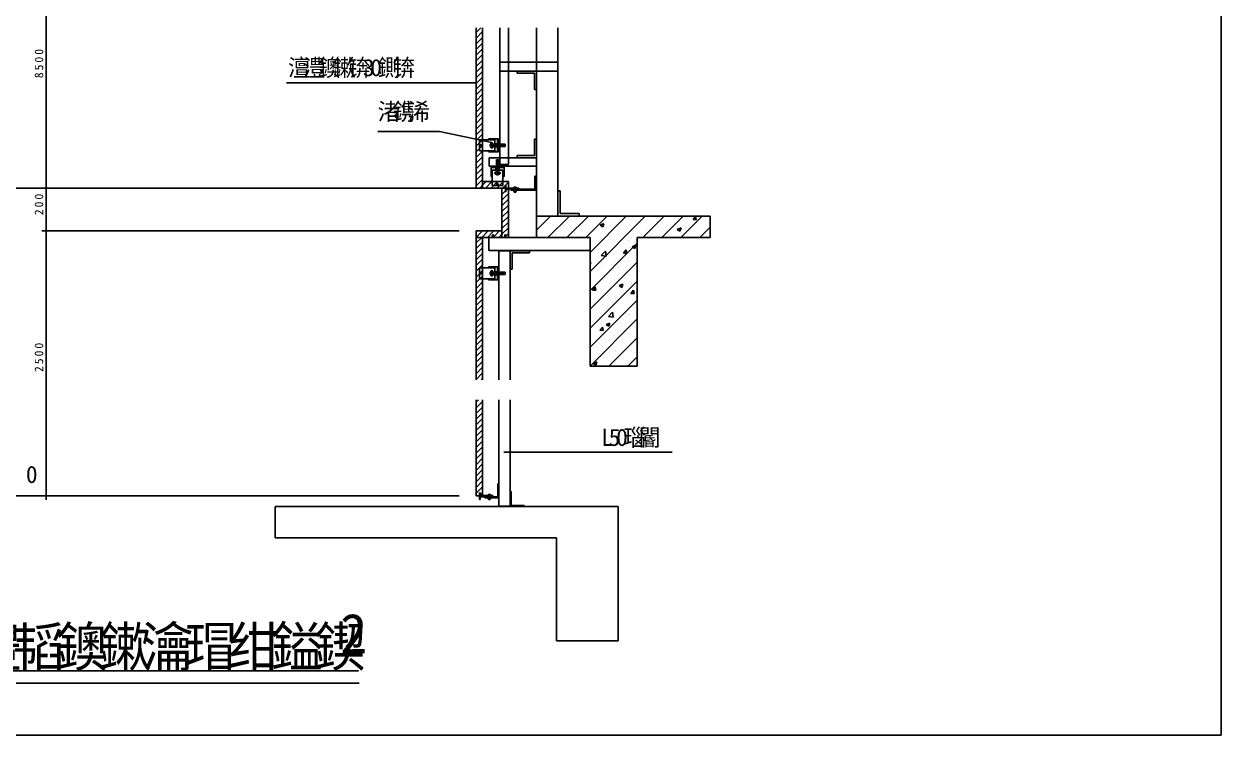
# Model space of a CAD drawing. Header units: metres. Extents: x 0 to 420, y 0 to 297.
# Drawn here: x 141.2 to 420, y 0 to 165.8 of the extents above; entities that cross this region are included whole.
import ezdxf

# ---------------------------------------------------------------- set-up
doc = ezdxf.new("R2010")
doc.units = ezdxf.units.M

msp = doc.modelspace()

# ---------------------------------------------------------------- linework, layer by layer
for p, q in [((420, 0), (420, 297)), ((146.37, 183.72), (146.37, 126.51)), ((246.54, 164.84), (246.54, 127.51)), ((246.54, 163.79), (247.59, 164.84)), ((248.04, 164.84), (248.04, 127.51)), ((252.02, 133.02), (252.02, 164.84)), ((254.05, 164.84), (254.05, 133.02)), ((260.54, 164.84), (260.54, 120.96)), ((265.54, 120.96), (265.54, 164.84)), ((246.54, 162.47), (248.04, 163.97)), ((246.54, 161.14), (248.04, 162.64)), ((246.54, 159.82), (248.04, 161.32)), ((246.54, 158.49), (248.04, 159.99)), ((246.54, 157.16), (248.04, 158.66)), ((246.54, 155.84), (248.04, 157.34)), ((252.02, 156.89), (265.53, 156.89)), ((252.02, 154.8), (252.02, 156.89)), ((265.53, 156.89), (265.53, 154.8)), ((246.54, 154.51), (248.04, 156.01)), ((246.54, 153.19), (248.04, 154.69)), ((246.54, 151.86), (248.04, 153.36)), ((265.53, 154.8), (252.02, 154.8)), ((256.07, 154.8), (256.07, 154.29)), ((260.54, 154.8), (256.07, 154.8)), ((256.07, 154.29), (260.11, 154.29)), ((260.11, 154.29), (260.11, 150.47)), ((260.54, 150.47), (260.54, 154.8)), ((202.37, 152.03), (246.54, 152.03)), ((246.54, 150.54), (248.04, 152.04)), ((246.54, 149.21), (248.04, 150.71)), ((246.54, 147.88), (248.04, 149.38)), ((246.54, 146.56), (248.04, 148.06)), ((260.11, 150.47), (260.54, 150.47)), ((246.54, 145.23), (248.04, 146.73)), ((246.54, 143.91), (248.04, 145.41)), ((246.54, 142.58), (248.04, 144.08)), ((246.54, 141.25), (248.04, 142.75)), ((223.64, 140.67), (238.01, 140.67)), ((238.01, 140.67), (250.19, 138.1)), ((246.54, 139.93), (248.04, 141.43)), ((246.54, 138.6), (248.04, 140.1)), ((246.54, 137.28), (248.04, 138.78)), ((246.54, 135.95), (248.04, 137.45)), ((250.9, 138.72), (247.3, 138.72)), ((247.3, 136.22), (247.3, 138.72)), ((251.73, 138.97), (249.39, 138.97)), ((249.39, 138.72), (249.39, 138.97)), ((250.01, 137.78), (249.84, 137.47)), ((249.84, 137.47), (250.01, 137.17)), ((249.96, 137.82), (249.96, 137.87)), ((249.96, 137.07), (249.96, 137.13)), ((249.99, 137.47), (250.39, 137.47)), ((250.36, 137.78), (250.01, 137.78)), ((250.01, 137.17), (250.36, 137.17)), ((250.19, 138.1), (250.19, 138.1)), ((250.19, 137.47), (250.19, 137.67)), ((250.19, 137.27), (250.19, 137.47)), ((250.19, 136.85), (250.19, 136.85)), ((250.54, 137.47), (250.36, 137.78)), ((250.36, 137.17), (250.54, 137.47)), ((250.41, 137.82), (250.41, 137.87)), ((250.41, 137.07), (250.41, 137.13)), ((250.8, 137.67), (251.03, 137.67)), ((250.8, 137.27), (250.8, 137.67)), ((250.85, 137.27), (250.8, 137.57)), ((250.8, 137.47), (251.03, 137.47)), ((250.83, 137.27), (250.8, 137.41)), ((250.8, 137.27), (251.03, 137.27)), ((250.88, 137.27), (250.81, 137.67)), ((250.9, 137.27), (250.84, 137.67)), ((250.93, 137.27), (250.86, 137.67)), ((250.95, 137.27), (250.89, 137.67)), ((250.9, 136.22), (250.9, 138.72)), ((250.98, 137.27), (250.91, 137.67)), ((251, 137.27), (250.94, 137.67)), ((251.03, 137.27), (250.96, 137.67)), ((251.03, 137.43), (250.99, 137.67)), ((251.03, 137.58), (251.01, 137.67)), ((251.03, 137.85), (251.43, 137.85)), ((251.03, 137.1), (251.03, 137.85)), ((251.03, 137.72), (251.43, 137.72)), ((251.03, 137.22), (251.43, 137.22)), ((251.03, 137.1), (251.43, 137.1)), ((251.48, 137.9), (251.43, 137.9)), ((251.43, 137.05), (251.43, 137.9)), ((251.48, 137.05), (251.43, 137.05)), ((251.48, 135.97), (251.48, 138.97)), ((251.73, 135.97), (251.73, 138.97)), ((251.73, 137.72), (252.65, 137.72)), ((251.73, 137.67), (252.98, 137.67)), ((251.79, 137.27), (251.73, 137.64)), ((251.73, 137.27), (252.98, 137.27)), ((251.73, 137.22), (252.65, 137.22)), ((251.81, 137.27), (251.75, 137.67)), ((251.84, 137.27), (251.77, 137.67)), ((251.87, 137.27), (251.8, 137.67)), ((251.89, 137.27), (251.83, 137.67)), ((251.92, 137.27), (251.85, 137.67)), ((251.94, 137.27), (251.88, 137.67)), ((251.97, 137.27), (251.9, 137.67)), ((251.97, 137.43), (251.93, 137.67)), ((251.99, 137.27), (251.93, 137.67)), ((253.17, 137.75), (252.65, 137.72)), ((253.18, 137.7), (252.65, 137.67)), ((253.18, 137.24), (252.65, 137.27)), ((253.17, 137.19), (252.65, 137.22)), ((253.28, 137.72), (252.97, 137.67)), ((253.28, 137.22), (252.98, 137.27)), ((253.17, 137.75), (253.17, 137.7)), ((253.17, 137.24), (253.17, 137.19)), ((253.28, 137.22), (253.28, 137.72)), ((260.11, 138.91), (260.54, 138.91)), ((260.11, 135.09), (260.11, 138.91)), ((260.54, 138.91), (260.54, 134.58)), ((246.54, 134.63), (248.04, 136.13)), ((246.54, 133.3), (248.04, 134.8)), ((250.9, 136.22), (247.3, 136.22)), ((249.39, 135.97), (249.39, 136.22)), ((251.73, 135.97), (249.39, 135.97)), ((249.54, 134.58), (260.54, 134.58)), ((249.54, 132.6), (249.54, 134.58)), ((251.23, 133.99), (251.28, 133.99)), ((251.23, 133.99), (251.26, 133.47)), ((251.76, 134.1), (251.26, 134.1)), ((251.26, 134.1), (251.31, 133.79)), ((251.28, 134), (251.31, 133.47)), ((251.76, 134.1), (251.71, 133.8)), ((251.74, 134), (251.71, 133.47)), ((251.74, 133.99), (251.79, 133.99)), ((251.79, 133.99), (251.76, 133.47)), ((256.08, 134.58), (256.08, 135.09)), ((256.08, 135.09), (260.11, 135.09)), ((260.54, 134.58), (256.08, 134.58)), ((260.54, 134.58), (260.54, 132.6)), ((246.54, 131.97), (248.04, 133.47)), ((246.54, 130.65), (248.04, 132.15)), ((260.54, 132.6), (249.54, 132.6)), ((250.01, 132.55), (250.01, 130.2)), ((253.01, 132.55), (250.01, 132.55)), ((253.01, 132.3), (250.01, 132.3)), ((250.26, 131.72), (250.26, 128.12)), ((252.76, 131.72), (250.26, 131.72)), ((251.08, 132.3), (251.08, 132.25)), ((251.93, 132.25), (251.08, 132.25)), ((251.16, 131.23), (251.11, 131.23)), ((251.13, 131.85), (251.13, 132.25)), ((251.88, 131.85), (251.13, 131.85)), ((251.51, 131.36), (251.21, 131.18)), ((251.21, 131.18), (251.21, 130.83)), ((251.26, 132.55), (251.26, 133.47)), ((251.26, 131.85), (251.26, 132.25)), ((251.31, 132.55), (251.31, 133.8)), ((251.71, 132.81), (251.31, 132.75)), ((251.71, 132.79), (251.31, 132.72)), ((251.55, 132.79), (251.31, 132.75)), ((251.71, 132.76), (251.31, 132.7)), ((251.71, 132.74), (251.31, 132.67)), ((251.71, 132.71), (251.31, 132.64)), ((251.71, 132.69), (251.31, 132.62)), ((251.71, 132.66), (251.31, 132.59)), ((251.71, 132.63), (251.31, 132.57)), ((251.31, 131.62), (251.31, 131.85)), ((251.55, 131.85), (251.31, 131.81)), ((251.71, 131.85), (251.31, 131.78)), ((251.4, 131.85), (251.31, 131.83)), ((251.71, 131.82), (251.31, 131.76)), ((251.71, 131.8), (251.31, 131.73)), ((251.71, 131.77), (251.31, 131.71)), ((251.71, 131.75), (251.31, 131.68)), ((251.71, 131.72), (251.31, 131.66)), ((251.71, 131.7), (251.31, 131.63)), ((251.71, 131.62), (251.31, 131.62)), ((251.71, 132.61), (251.34, 132.55)), ((251.71, 131.67), (251.41, 131.62)), ((251.51, 131.62), (251.51, 131.85)), ((251.81, 131.18), (251.51, 131.36)), ((251.51, 130.81), (251.51, 131.21)), ((251.71, 131.65), (251.57, 131.62)), ((251.71, 132.55), (251.71, 133.8)), ((251.71, 131.62), (251.71, 131.85)), ((251.76, 132.55), (251.76, 133.47)), ((251.76, 131.85), (251.76, 132.25)), ((251.81, 130.83), (251.81, 131.18)), ((251.91, 131.23), (251.85, 131.23)), ((251.88, 131.85), (251.88, 132.25)), ((251.93, 132.3), (251.93, 132.25)), ((254.05, 133.02), (252.02, 133.02)), ((252.76, 131.72), (252.76, 128.12)), ((253.01, 132.55), (253.01, 130.2)), ((146.37, 128.51), (146.37, 116.51)), ((246.54, 129.32), (248.04, 130.82)), ((246.54, 128), (248.04, 129.5)), ((248.04, 129.01), (254.04, 129.01)), ((248.04, 128.17), (248.88, 129.01)), ((248.7, 127.51), (250.2, 129.01)), ((250.26, 130.2), (250.01, 130.2)), ((250.03, 127.51), (251.53, 129.01)), ((250.88, 131.01), (250.88, 131.01)), ((251.16, 130.78), (251.11, 130.78)), ((251.21, 130.83), (251.51, 130.66)), ((251.51, 131.01), (251.31, 131.01)), ((251.36, 127.51), (252.86, 129.01)), ((251.71, 131.01), (251.51, 131.01)), ((251.51, 130.66), (251.81, 130.83)), ((251.91, 130.78), (251.85, 130.78)), ((252.13, 131.01), (252.13, 131.01)), ((252.68, 127.51), (254.04, 128.87)), ((253.01, 130.2), (252.76, 130.2)), ((254.04, 129.01), (254.04, 116.01)), ((260.47, 130.25), (260.22, 130.25)), ((260.22, 130.25), (260.22, 127.4)), ((260.47, 130.25), (260.47, 127.3)), ((246.54, 127.51), (116.47, 127.51)), ((236.54, 127.51), (145.37, 127.51)), ((246.54, 127.51), (254.04, 127.51)), ((247.38, 127.51), (248.04, 128.17)), ((252.76, 128.12), (250.26, 128.12)), ((252.54, 127.51), (252.54, 116.01)), ((252.54, 127.37), (252.68, 127.51)), ((252.54, 126.04), (254.01, 127.51)), ((252.54, 124.72), (254.04, 126.22)), ((253.35, 128.12), (253.35, 126.62)), ((253.45, 128.12), (253.35, 128.12)), ((253.45, 126.62), (253.35, 126.62)), ((253.45, 128.12), (253.45, 126.62)), ((256.44, 127.5), (253.45, 127.5)), ((260.07, 127.25), (253.45, 127.25)), ((254.01, 127.51), (254.04, 127.54)), ((254.59, 127.25), (254.59, 127)), ((260.17, 127), (254.59, 127)), ((255.31, 127.75), (255.31, 127.5)), ((255.86, 127.75), (255.31, 127.75)), ((255.31, 127), (255.31, 126.75)), ((255.86, 126.75), (255.31, 126.75)), ((255.49, 126.75), (255.39, 126.73)), ((255.65, 126.75), (255.39, 126.71)), ((255.39, 126.75), (255.39, 126.58)), ((255.79, 126.74), (255.39, 126.68)), ((255.79, 126.72), (255.39, 126.66)), ((255.79, 126.69), (255.39, 126.63)), ((255.79, 126.67), (255.39, 126.61)), ((255.79, 126.64), (255.39, 126.58)), ((255.79, 126.58), (255.39, 126.58)), ((255.41, 127.75), (255.41, 127.5)), ((255.41, 127), (255.41, 126.75)), ((255.79, 126.62), (255.56, 126.58)), ((255.76, 127.75), (255.76, 127.5)), ((255.76, 127), (255.76, 126.75)), ((255.79, 126.75), (255.79, 126.58)), ((255.82, 126.75), (255.82, 126.75)), ((255.86, 127.75), (255.86, 127.5)), ((255.86, 127), (255.86, 126.75)), ((256.44, 127.5), (256.44, 127.25)), ((265.54, 126.9), (265.54, 120.96)), ((266.09, 126.9), (265.54, 126.9)), ((266.09, 121.57), (266.09, 126.9)), ((252.54, 123.39), (254.04, 124.89)), ((252.54, 122.06), (254.04, 123.56)), ((252.54, 120.74), (254.04, 122.24)), ((252.54, 119.41), (254.04, 120.91)), ((260.54, 120.96), (301.04, 120.96)), ((260.54, 120.96), (265.54, 120.96)), ((260.54, 117.69), (263.81, 120.96)), ((260.54, 120.96), (260.54, 115.96)), ((263.23, 115.96), (268.23, 120.96)), ((263.25, 120.53), (263.25, 120.53)), ((265.54, 120.96), (270.51, 120.96)), ((270.51, 121.57), (266.09, 121.57)), ((267.16, 120.82), (267.16, 120.82)), ((267.65, 115.96), (272.65, 120.96)), ((270.51, 120.96), (270.51, 121.57)), ((272.07, 115.96), (277.07, 120.96)), ((273.04, 112.51), (281.49, 120.96)), ((273.04, 108.09), (285.91, 120.96)), ((273.83, 120.54), (273.83, 120.54)), ((275.45, 119.94), (275.45, 119.94)), ((280.5, 120.26), (280.5, 120.26)), ((282.82, 120.64), (282.82, 120.64)), ((285.33, 115.96), (290.33, 120.96)), ((287.18, 119.98), (287.18, 119.98)), ((288.36, 120.96), (288.82, 120.92)), ((288.82, 120.92), (288.81, 120.96)), ((289.75, 115.96), (294.75, 120.96)), ((294.17, 115.96), (299.17, 120.96)), ((295.13, 120.73), (295.13, 120.73)), ((297.04, 120.2), (297.64, 120.92)), ((297.04, 120.2), (297.78, 120.14)), ((297.78, 120.14), (297.64, 120.92)), ((301.04, 120.96), (301.04, 115.96)), ((242.54, 117.51), (145.37, 117.51)), ((146.37, 118.51), (146.37, 54.8)), ((246.54, 117.51), (246.54, 82.8)), ((246.54, 117.51), (252.54, 117.51)), ((246.54, 117.39), (246.66, 117.51)), ((246.54, 116.06), (247.99, 117.51)), ((247.81, 116.01), (249.31, 117.51)), ((249.14, 116.01), (250.64, 117.51)), ((250.46, 116.01), (251.96, 117.51)), ((252.54, 118.09), (254.04, 119.59)), ((252.54, 116.76), (254.04, 118.26)), ((260.87, 117.43), (260.87, 117.43)), ((267.06, 118.57), (267.06, 118.57)), ((268.16, 118.69), (268.16, 118.69)), ((269.41, 117.17), (269.41, 117.17)), ((270.19, 118.98), (270.19, 118.98)), ((274.92, 119.6), (274.92, 119.6)), ((275.41, 118.88), (276.28, 119.22)), ((275.41, 118.88), (276.03, 118.46)), ((275.91, 118.11), (275.91, 118.11)), ((276.03, 118.46), (276.28, 119.21)), ((282.32, 118.99), (282.32, 118.99)), ((288.64, 119.79), (288.64, 119.79)), ((293.37, 117.88), (294.25, 118.21)), ((293.37, 117.88), (293.99, 117.46)), ((293.85, 119.69), (293.85, 119.69)), ((293.99, 117.46), (294.25, 118.21)), ((295.29, 117.79), (295.29, 117.79)), ((298.42, 118.2), (298.42, 118.2)), ((298.59, 115.96), (301.04, 118.41)), ((300.52, 119.41), (300.52, 119.41)), ((246.54, 116.01), (254.04, 116.01)), ((246.54, 114.74), (247.81, 116.01)), ((246.54, 113.41), (248.04, 114.91)), ((248.04, 116.01), (248.04, 82.8)), ((249.47, 112.94), (249.47, 115.99)), ((249.47, 115.99), (273.11, 115.99)), ((250.32, 116.63), (250.53, 116.63)), ((250.32, 115.99), (250.32, 116.63)), ((250.53, 115.99), (250.32, 115.99)), ((250.53, 116.63), (250.53, 115.99)), ((251.79, 116.01), (252.54, 116.76)), ((253.11, 116.01), (254.04, 116.93)), ((253.23, 116.63), (253.45, 116.63)), ((253.23, 115.99), (253.23, 116.63)), ((253.45, 115.99), (253.23, 115.99)), ((253.45, 116.63), (253.45, 115.99)), ((260.54, 115.96), (273.04, 115.96)), ((262.03, 116.15), (262.03, 116.15)), ((263.1, 116.37), (263.1, 116.37)), ((273.04, 115.96), (273.04, 85.96)), ((273.04, 103.67), (284.04, 114.67)), ((273.11, 115.99), (273.11, 112.94)), ((275.38, 115.58), (275.38, 115.58)), ((279.53, 115.71), (279.53, 115.71)), ((282.05, 115.3), (282.05, 115.3)), ((282.17, 114.83), (282.17, 114.83)), ((282.66, 116.12), (282.66, 116.12)), ((284.04, 115.96), (284.04, 85.96)), ((284.04, 115.96), (301.04, 115.96)), ((287.39, 116.75), (287.39, 116.75)), ((294.98, 116.56), (294.98, 116.56)), ((296.8, 116.23), (296.8, 116.23)), ((246.54, 112.09), (248.04, 113.59)), ((246.54, 110.76), (248.04, 112.26)), ((273.11, 112.94), (249.47, 112.94)), ((251.78, 82.8), (251.78, 112.9)), ((251.78, 112.9), (254.48, 112.9)), ((254.48, 112.9), (254.48, 82.8)), ((254.48, 108.58), (254.48, 112.9)), ((254.48, 112.9), (258.95, 112.9)), ((254.91, 112.4), (254.91, 108.58)), ((258.95, 112.4), (254.91, 112.4)), ((258.95, 112.9), (258.95, 112.4)), ((274.93, 112.48), (274.93, 112.48)), ((275.66, 111.82), (276.63, 112.83)), ((275.66, 111.82), (276.77, 111.65)), ((275.75, 113.95), (275.75, 113.95)), ((276.77, 111.65), (276.63, 112.83)), ((280.84, 112.37), (281.44, 113.09)), ((280.84, 112.37), (281.59, 112.3)), ((281.59, 112.3), (281.44, 113.09)), ((282.22, 113.73), (282.22, 113.73)), ((282.87, 113.85), (283.74, 114.18)), ((282.87, 113.85), (283.49, 113.43)), ((283.49, 113.43), (283.74, 114.18)), ((246.54, 109.43), (248.04, 110.93)), ((246.54, 108.11), (248.04, 109.61)), ((250.9, 108.89), (247.3, 108.89)), ((247.3, 106.39), (247.3, 108.89)), ((251.73, 109.14), (249.39, 109.14)), ((249.39, 108.89), (249.39, 109.14)), ((250.9, 106.39), (250.9, 108.89)), ((251.48, 106.14), (251.48, 109.14)), ((251.73, 106.14), (251.73, 109.14)), ((273.04, 99.25), (284.04, 110.25)), ((273.04, 110.08), (273.24, 110.15)), ((273.04, 109.56), (273.24, 110.15)), ((275.6, 109.79), (275.6, 109.79)), ((276.24, 110.78), (276.24, 110.78)), ((277.93, 109.73), (277.93, 109.73)), ((279.37, 111.19), (279.37, 111.19)), ((279.62, 108.91), (279.62, 108.91)), ((282.02, 110.67), (282.02, 110.67)), ((246.54, 106.78), (248.04, 108.28)), ((246.54, 105.46), (248.04, 106.96)), ((250.9, 106.39), (247.3, 106.39)), ((249.39, 106.14), (249.39, 106.39)), ((251.73, 106.14), (249.39, 106.14)), ((250.01, 107.94), (249.84, 107.64)), ((249.84, 107.64), (250.01, 107.34)), ((249.96, 107.99), (249.96, 108.04)), ((249.96, 107.24), (249.96, 107.29)), ((249.99, 107.64), (250.39, 107.64)), ((250.36, 107.94), (250.01, 107.94)), ((250.01, 107.34), (250.36, 107.34)), ((250.19, 108.26), (250.19, 108.26)), ((250.19, 107.64), (250.19, 107.84)), ((250.19, 107.44), (250.19, 107.64)), ((250.19, 107.01), (250.19, 107.01)), ((250.54, 107.64), (250.36, 107.94)), ((250.36, 107.34), (250.54, 107.64)), ((250.41, 107.99), (250.41, 108.04)), ((250.41, 107.24), (250.41, 107.29)), ((250.8, 107.84), (251.03, 107.84)), ((250.8, 107.44), (250.8, 107.84)), ((250.85, 107.44), (250.8, 107.73)), ((250.8, 107.64), (251.03, 107.64)), ((250.83, 107.44), (250.8, 107.58)), ((250.8, 107.44), (251.03, 107.44)), ((250.88, 107.44), (250.81, 107.84)), ((250.9, 107.44), (250.84, 107.84)), ((250.93, 107.44), (250.86, 107.84)), ((250.95, 107.44), (250.89, 107.84)), ((250.98, 107.44), (250.91, 107.84)), ((251, 107.44), (250.94, 107.84)), ((251.03, 107.44), (250.96, 107.84)), ((251.03, 107.59), (250.99, 107.84)), ((251.03, 107.75), (251.01, 107.84)), ((251.03, 108.01), (251.43, 108.01)), ((251.03, 107.26), (251.03, 108.01)), ((251.03, 107.89), (251.43, 107.89)), ((251.03, 107.39), (251.43, 107.39)), ((251.03, 107.26), (251.43, 107.26)), ((251.48, 108.07), (251.43, 108.07)), ((251.43, 107.21), (251.43, 108.07)), ((251.48, 107.21), (251.43, 107.21)), ((251.73, 107.89), (252.65, 107.89)), ((251.73, 107.84), (252.98, 107.84)), ((251.79, 107.44), (251.73, 107.8)), ((251.73, 107.44), (252.98, 107.44)), ((251.73, 107.39), (252.65, 107.39)), ((251.81, 107.44), (251.75, 107.84)), ((251.84, 107.44), (251.77, 107.84)), ((251.87, 107.44), (251.8, 107.84)), ((251.89, 107.44), (251.83, 107.84)), ((251.92, 107.44), (251.85, 107.84)), ((251.94, 107.44), (251.88, 107.84)), ((251.97, 107.44), (251.9, 107.84)), ((251.97, 107.6), (251.93, 107.84)), ((251.99, 107.44), (251.93, 107.84)), ((253.17, 107.92), (252.65, 107.89)), ((253.18, 107.87), (252.65, 107.84)), ((253.18, 107.4), (252.65, 107.44)), ((253.17, 107.35), (252.65, 107.39)), ((253.28, 107.89), (252.97, 107.84)), ((253.28, 107.39), (252.98, 107.44)), ((253.17, 107.92), (253.17, 107.87)), ((253.17, 107.4), (253.17, 107.35)), ((253.28, 107.39), (253.28, 107.89)), ((254.91, 108.58), (254.48, 108.58)), ((275.58, 107.52), (275.58, 107.52)), ((276.08, 106.26), (276.08, 106.26)), ((280.82, 106.89), (280.82, 106.89)), ((281.87, 106.5), (281.87, 106.5)), ((282.25, 107.24), (282.25, 107.24)), ((246.54, 104.13), (248.04, 105.63)), ((246.54, 102.81), (248.04, 104.31)), ((273.04, 94.83), (284.04, 105.83)), ((273.61, 103.75), (274.21, 104.47)), ((273.61, 103.75), (274.36, 103.69)), ((274.36, 103.68), (274.21, 104.47)), ((275.41, 104.11), (275.41, 104.11)), ((275.45, 105.62), (275.45, 105.62)), ((279.83, 104.78), (280.7, 105.12)), ((279.83, 104.78), (280.45, 104.36)), ((280.45, 104.36), (280.7, 105.12)), ((282.57, 102.97), (283.18, 103.68)), ((282.7, 105.36), (282.7, 105.36)), ((283.32, 102.9), (283.18, 103.68)), ((246.54, 101.48), (248.04, 102.98)), ((246.54, 100.15), (248.04, 101.65)), ((273.04, 90.41), (284.04, 101.41)), ((275.3, 101.46), (275.3, 101.46)), ((277.13, 102.56), (277.13, 102.56)), ((277.53, 101.96), (277.53, 101.96)), ((281.72, 102.34), (281.72, 102.34)), ((282.57, 102.97), (283.32, 102.9)), ((283.8, 102.28), (283.8, 102.28)), ((246.54, 98.83), (248.04, 100.33)), ((246.54, 97.5), (248.04, 99)), ((246.54, 96.18), (248.04, 97.68)), ((277.31, 97.57), (278.29, 98.59)), ((278.42, 97.4), (278.29, 98.59)), ((281.56, 98.18), (281.56, 98.18)), ((282.13, 98.06), (282.13, 98.06)), ((282.18, 97.9), (282.18, 97.9)), ((246.54, 94.85), (248.04, 96.35)), ((246.54, 93.52), (248.04, 95.02)), ((273.04, 86), (284.04, 97)), ((274.24, 97.03), (274.24, 97.03)), ((274.7, 96.17), (274.7, 96.17)), ((274.89, 96.65), (274.89, 96.65)), ((275.15, 97.3), (275.15, 97.3)), ((275.34, 94.35), (275.95, 95.07)), ((276.09, 94.28), (275.95, 95.07)), ((276.78, 95.72), (277.66, 96.05)), ((276.78, 95.72), (277.41, 95.3)), ((277.31, 97.57), (278.42, 97.4)), ((277.41, 95.3), (277.66, 96.05)), ((281.37, 95.89), (281.37, 95.89)), ((246.54, 92.2), (248.04, 93.7)), ((246.54, 90.87), (248.04, 92.37)), ((274.99, 93.14), (274.99, 93.14)), ((275.34, 94.35), (276.09, 94.28)), ((277.33, 94.49), (277.33, 94.49)), ((277.43, 85.96), (284.04, 92.58)), ((277.89, 93.91), (277.89, 93.91)), ((278.85, 93.13), (278.85, 93.13)), ((281.41, 94.02), (281.41, 94.02)), ((281.98, 93.55), (281.98, 93.55)), ((284.01, 94.21), (284.01, 94.21)), ((246.54, 89.55), (248.04, 91.05)), ((246.54, 88.22), (248.04, 89.72)), ((278.88, 89.54), (278.88, 89.54)), ((281.26, 89.86), (281.26, 89.86)), ((282.66, 89.53), (282.66, 89.53)), ((283.42, 89.24), (283.42, 89.24)), ((246.54, 86.9), (248.04, 88.4)), ((246.54, 85.57), (248.04, 87.07)), ((273.74, 86.65), (274.62, 86.99)), ((273.74, 86.65), (274.36, 86.23)), ((274.36, 86.23), (274.62, 86.99)), ((274.84, 88.98), (274.84, 88.98)), ((275.37, 88.28), (275.37, 88.28)), ((275.56, 88.2), (275.56, 88.2)), ((278.69, 88.62), (278.69, 88.62)), ((281.85, 85.96), (284.04, 88.16)), ((246.54, 84.24), (248.04, 85.74)), ((246.54, 82.92), (248.04, 84.42)), ((273.04, 85.96), (284.04, 85.96)), ((247.75, 82.8), (248.04, 83.09)), ((246.54, 78.16), (246.54, 55.8)), ((246.54, 77.61), (247.09, 78.16)), ((248.04, 78.16), (248.04, 55.8)), ((251.78, 53.33), (251.78, 78.16)), ((254.48, 78.16), (254.48, 53.33)), ((246.54, 76.29), (248.04, 77.79)), ((246.54, 74.96), (248.04, 76.46)), ((246.54, 73.64), (248.04, 75.14)), ((246.54, 72.31), (248.04, 73.81)), ((246.54, 70.99), (248.04, 72.49)), ((246.54, 69.66), (248.04, 71.16)), ((246.54, 68.33), (248.04, 69.83)), ((246.54, 67.01), (248.04, 68.51)), ((246.54, 65.68), (248.04, 67.18)), ((246.54, 64.36), (248.04, 65.86)), ((246.54, 63.03), (248.04, 64.53)), ((292.14, 65.97), (252.97, 65.97)), ((246.54, 61.71), (248.04, 63.21)), ((246.54, 60.38), (248.04, 61.88)), ((246.54, 59.05), (248.04, 60.55)), ((246.54, 57.73), (248.04, 59.23)), ((251.57, 58.57), (251.57, 55.72)), ((251.82, 58.57), (251.57, 58.57)), ((251.82, 58.57), (251.82, 55.62)), ((242.54, 55.8), (116.47, 55.8)), ((242.54, 55.8), (145.37, 55.8)), ((246.54, 56.4), (248.04, 57.9)), ((246.54, 55.8), (248.04, 55.8)), ((247.26, 55.8), (248.04, 56.58)), ((247.43, 56.44), (247.33, 56.44)), ((247.33, 56.44), (247.33, 54.94)), ((247.43, 56.44), (247.43, 54.94)), ((250.42, 55.82), (247.43, 55.82)), ((249.85, 56.07), (249.3, 56.07)), ((249.3, 56.07), (249.3, 55.82)), ((249.4, 56.07), (249.4, 55.82)), ((249.75, 56.07), (249.75, 55.82)), ((249.85, 56.07), (249.85, 55.82)), ((250.42, 55.82), (250.42, 55.57)), ((254.69, 56.81), (254.49, 56.81)), ((254.49, 56.61), (254.49, 53.32)), ((254.69, 53.55), (254.69, 56.81)), ((199.72, 53.3), (279.6, 53.3)), ((199.72, 45.95), (199.72, 53.3)), ((247.43, 54.94), (247.33, 54.94)), ((251.42, 55.57), (247.43, 55.57)), ((248.57, 55.57), (248.57, 55.32)), ((251.52, 55.32), (248.57, 55.32)), ((249.3, 55.32), (249.3, 55.07)), ((249.85, 55.07), (249.3, 55.07)), ((249.37, 55.07), (249.37, 54.9)), ((249.64, 55.07), (249.37, 55.03)), ((249.47, 55.07), (249.37, 55.05)), ((249.77, 55.06), (249.37, 55)), ((249.77, 55.04), (249.37, 54.98)), ((249.77, 55.01), (249.37, 54.95)), ((249.77, 54.99), (249.37, 54.93)), ((249.77, 54.9), (249.37, 54.9)), ((249.77, 54.96), (249.38, 54.9)), ((249.4, 55.32), (249.4, 55.07)), ((249.77, 54.94), (249.55, 54.9)), ((249.75, 55.32), (249.75, 55.07)), ((249.77, 55.07), (249.77, 54.9)), ((249.81, 55.07), (249.8, 55.07)), ((249.85, 55.32), (249.85, 55.07)), ((254.48, 53.33), (251.78, 53.33)), ((254.49, 53.32), (257.71, 53.32)), ((257.71, 53.55), (254.69, 53.55)), ((257.71, 53.32), (257.71, 53.55)), ((279.6, 53.3), (279.6, 22)), ((265.22, 45.95), (199.72, 45.95)), ((265.22, 22), (265.22, 45.95)), ((279.6, 22), (265.22, 22)), ((125.81, 14.95), (219.1, 14.95)), ((126.14, 12.1), (219.28, 12.1)), ((0, 0), (420, 0))]:
    msp.add_line(p, q)
for points in [[(247.74, 137.49), (247.74, 137.5), (247.74, 137.51), (247.74, 137.53), (247.73, 137.54), (247.73, 137.55), (247.72, 137.56), (247.71, 137.57), (247.71, 137.58), (247.7, 137.59), (247.69, 137.6), (247.67, 137.6), (247.66, 137.61), (247.65, 137.61), (247.64, 137.62), (247.63, 137.62), (247.61, 137.62), (247.6, 137.62), (247.59, 137.62), (247.57, 137.61), (247.56, 137.61), (247.55, 137.6), (247.54, 137.6), (247.53, 137.59), (247.52, 137.58), (247.51, 137.57), (247.5, 137.56), (247.5, 137.55), (247.49, 137.54), (247.49, 137.53), (247.48, 137.51), (247.48, 137.5), (247.48, 137.49), (247.48, 137.47), (247.48, 137.46), (247.49, 137.45), (247.49, 137.44), (247.5, 137.42), (247.5, 137.41), (247.51, 137.4), (247.52, 137.39), (247.53, 137.38), (247.54, 137.38), (247.55, 137.37), (247.56, 137.36), (247.57, 137.36), (247.59, 137.36), (247.6, 137.36), (247.61, 137.35), (247.63, 137.36), (247.64, 137.36), (247.65, 137.36), (247.66, 137.36), (247.67, 137.37), (247.69, 137.38), (247.7, 137.38), (247.71, 137.39), (247.71, 137.4), (247.72, 137.41), (247.73, 137.42), (247.73, 137.44), (247.74, 137.45), (247.74, 137.46), (247.74, 137.47), (247.74, 137.49)], [(250.6, 137.47), (250.6, 137.51), (250.59, 137.55), (250.58, 137.59), (250.57, 137.63), (250.55, 137.67), (250.53, 137.7), (250.51, 137.74), (250.48, 137.77), (250.45, 137.79), (250.42, 137.82), (250.38, 137.84), (250.34, 137.86), (250.31, 137.87), (250.27, 137.88), (250.23, 137.88), (250.19, 137.89), (250.15, 137.88), (250.11, 137.88), (250.07, 137.87), (250.03, 137.86), (249.99, 137.84), (249.96, 137.82), (249.92, 137.79), (249.89, 137.77), (249.87, 137.74), (249.84, 137.7), (249.82, 137.67), (249.81, 137.63), (249.79, 137.59), (249.78, 137.55), (249.78, 137.51), (249.77, 137.47), (249.78, 137.43), (249.78, 137.39), (249.79, 137.35), (249.81, 137.32), (249.82, 137.28), (249.84, 137.24), (249.87, 137.21), (249.89, 137.18), (249.92, 137.15), (249.96, 137.13), (249.99, 137.11), (250.03, 137.09), (250.07, 137.08), (250.11, 137.07), (250.15, 137.06), (250.19, 137.06), (250.23, 137.06), (250.27, 137.07), (250.31, 137.08), (250.34, 137.09), (250.38, 137.11), (250.42, 137.13), (250.45, 137.15), (250.48, 137.18), (250.51, 137.21), (250.53, 137.24), (250.55, 137.28), (250.57, 137.32), (250.58, 137.35), (250.59, 137.39), (250.6, 137.43), (250.6, 137.47)], [(250.19, 138.1), (250.16, 138.1), (250.14, 138.09), (250.12, 138.09), (250.1, 138.08), (250.08, 138.07), (250.06, 138.06), (250.04, 138.05), (250.03, 138.03), (250.01, 138.02), (250, 138), (249.99, 137.98), (249.98, 137.96), (249.97, 137.94), (249.97, 137.92), (249.96, 137.9), (249.96, 137.87), (249.96, 137.87)], [(249.96, 137.07), (249.96, 137.05), (249.97, 137.03), (249.97, 137.01), (249.98, 136.99), (249.99, 136.97), (250, 136.95), (250.01, 136.93), (250.03, 136.91), (250.04, 136.9), (250.06, 136.89), (250.08, 136.88), (250.1, 136.87), (250.12, 136.86), (250.14, 136.85), (250.16, 136.85), (250.19, 136.85)], [(250.39, 137.47), (250.39, 137.49), (250.38, 137.51), (250.38, 137.53), (250.37, 137.55), (250.36, 137.57), (250.35, 137.58), (250.34, 137.6), (250.33, 137.61), (250.31, 137.63), (250.3, 137.64), (250.28, 137.65), (250.26, 137.66), (250.24, 137.66), (250.23, 137.67), (250.21, 137.67), (250.19, 137.67), (250.17, 137.67), (250.15, 137.67), (250.13, 137.66), (250.11, 137.66), (250.09, 137.65), (250.08, 137.64), (250.06, 137.63), (250.05, 137.61), (250.03, 137.6), (250.02, 137.58), (250.01, 137.57), (250, 137.55), (250, 137.53), (249.99, 137.51), (249.99, 137.49), (249.99, 137.47), (249.99, 137.45), (249.99, 137.43), (250, 137.42), (250, 137.4), (250.01, 137.38), (250.02, 137.36), (250.03, 137.35), (250.05, 137.33), (250.06, 137.32), (250.08, 137.31), (250.09, 137.3), (250.11, 137.29), (250.13, 137.28), (250.15, 137.28), (250.17, 137.27), (250.19, 137.27), (250.21, 137.27), (250.23, 137.28), (250.24, 137.28), (250.26, 137.29), (250.28, 137.3), (250.3, 137.31), (250.31, 137.32), (250.33, 137.33), (250.34, 137.35), (250.35, 137.36), (250.36, 137.38), (250.37, 137.4), (250.38, 137.42), (250.38, 137.43), (250.39, 137.45), (250.39, 137.47)], [(250.41, 137.87), (250.41, 137.9), (250.41, 137.92), (250.4, 137.94), (250.39, 137.96), (250.39, 137.98), (250.37, 138), (250.36, 138.02), (250.35, 138.03), (250.33, 138.05), (250.31, 138.06), (250.29, 138.07), (250.27, 138.08), (250.25, 138.09), (250.23, 138.09), (250.21, 138.1), (250.19, 138.1), (250.19, 138.1)], [(250.19, 136.85), (250.21, 136.85), (250.23, 136.85), (250.25, 136.86), (250.27, 136.87), (250.29, 136.88), (250.31, 136.89), (250.33, 136.9), (250.35, 136.91), (250.36, 136.93), (250.37, 136.95), (250.39, 136.97), (250.39, 136.99), (250.4, 137.01), (250.41, 137.03), (250.41, 137.05), (250.41, 137.07)], [(251.11, 131.23), (251.09, 131.23), (251.06, 131.23), (251.04, 131.22), (251.02, 131.21), (251, 131.2), (250.98, 131.19), (250.97, 131.18), (250.95, 131.17), (250.93, 131.15), (250.92, 131.13), (250.91, 131.11), (250.9, 131.09), (250.89, 131.07), (250.89, 131.05), (250.88, 131.03), (250.88, 131.01), (250.88, 131.01)], [(251.92, 131.01), (251.92, 131.05), (251.91, 131.09), (251.9, 131.13), (251.89, 131.16), (251.87, 131.2), (251.85, 131.24), (251.83, 131.27), (251.8, 131.3), (251.77, 131.33), (251.74, 131.35), (251.7, 131.37), (251.67, 131.39), (251.63, 131.4), (251.59, 131.41), (251.55, 131.42), (251.51, 131.42), (251.47, 131.42), (251.43, 131.41), (251.39, 131.4), (251.35, 131.39), (251.31, 131.37), (251.28, 131.35), (251.25, 131.33), (251.22, 131.3), (251.19, 131.27), (251.16, 131.24), (251.14, 131.2), (251.13, 131.16), (251.11, 131.13), (251.1, 131.09), (251.1, 131.05), (251.09, 131.01), (251.1, 130.97), (251.1, 130.93), (251.11, 130.89), (251.13, 130.85), (251.14, 130.81), (251.16, 130.78), (251.19, 130.74), (251.22, 130.71), (251.25, 130.69), (251.28, 130.66), (251.31, 130.64), (251.35, 130.62), (251.39, 130.61), (251.43, 130.6), (251.47, 130.6), (251.51, 130.59), (251.55, 130.6), (251.59, 130.6), (251.63, 130.61), (251.67, 130.62), (251.7, 130.64), (251.74, 130.66), (251.77, 130.69), (251.8, 130.71), (251.83, 130.74), (251.85, 130.78), (251.87, 130.81), (251.89, 130.85), (251.9, 130.89), (251.91, 130.93), (251.92, 130.97), (251.92, 131.01)], [(251.71, 131.01), (251.71, 131.03), (251.7, 131.05), (251.7, 131.06), (251.69, 131.08), (251.68, 131.1), (251.67, 131.12), (251.66, 131.13), (251.65, 131.15), (251.63, 131.16), (251.62, 131.17), (251.6, 131.18), (251.58, 131.19), (251.57, 131.2), (251.55, 131.2), (251.53, 131.21), (251.51, 131.21), (251.49, 131.21), (251.47, 131.2), (251.45, 131.2), (251.43, 131.19), (251.41, 131.18), (251.4, 131.17), (251.38, 131.16), (251.37, 131.15), (251.35, 131.13), (251.34, 131.12), (251.33, 131.1), (251.32, 131.08), (251.32, 131.06), (251.31, 131.05), (251.31, 131.03), (251.31, 131.01), (251.31, 130.99), (251.31, 130.97), (251.32, 130.95), (251.32, 130.93), (251.33, 130.91), (251.34, 130.9), (251.35, 130.88), (251.37, 130.86), (251.38, 130.85), (251.4, 130.84), (251.41, 130.83), (251.43, 130.82), (251.45, 130.82), (251.47, 130.81), (251.49, 130.81), (251.51, 130.81), (251.53, 130.81), (251.55, 130.81), (251.57, 130.82), (251.58, 130.82), (251.6, 130.83), (251.62, 130.84), (251.63, 130.85), (251.65, 130.86), (251.66, 130.88), (251.67, 130.9), (251.68, 130.91), (251.69, 130.93), (251.7, 130.95), (251.7, 130.97), (251.71, 130.99), (251.71, 131.01)], [(252.13, 131.01), (252.13, 131.03), (252.13, 131.05), (252.12, 131.07), (252.12, 131.09), (252.11, 131.11), (252.09, 131.13), (252.08, 131.15), (252.07, 131.17), (252.05, 131.18), (252.03, 131.19), (252.01, 131.2), (251.99, 131.21), (251.97, 131.22), (251.95, 131.23), (251.93, 131.23), (251.91, 131.23), (251.91, 131.23)], [(250.88, 131.01), (250.88, 130.98), (250.89, 130.96), (250.89, 130.94), (250.9, 130.92), (250.91, 130.9), (250.92, 130.88), (250.93, 130.86), (250.95, 130.85), (250.97, 130.83), (250.98, 130.82), (251, 130.81), (251.02, 130.8), (251.04, 130.79), (251.06, 130.79), (251.09, 130.78), (251.11, 130.78)], [(251.63, 128.43), (251.63, 128.44), (251.62, 128.46), (251.62, 128.47), (251.62, 128.48), (251.61, 128.49), (251.6, 128.51), (251.6, 128.52), (251.59, 128.53), (251.58, 128.53), (251.57, 128.54), (251.56, 128.55), (251.54, 128.55), (251.53, 128.56), (251.52, 128.56), (251.51, 128.56), (251.49, 128.56), (251.48, 128.56), (251.47, 128.56), (251.46, 128.56), (251.44, 128.55), (251.43, 128.55), (251.42, 128.54), (251.41, 128.53), (251.4, 128.53), (251.39, 128.52), (251.38, 128.51), (251.38, 128.49), (251.37, 128.48), (251.37, 128.47), (251.36, 128.46), (251.36, 128.44), (251.36, 128.43), (251.36, 128.42), (251.36, 128.41), (251.37, 128.39), (251.37, 128.38), (251.38, 128.37), (251.38, 128.36), (251.39, 128.35), (251.4, 128.34), (251.41, 128.33), (251.42, 128.32), (251.43, 128.32), (251.44, 128.31), (251.46, 128.31), (251.47, 128.3), (251.48, 128.3), (251.49, 128.3), (251.51, 128.3), (251.52, 128.3), (251.53, 128.31), (251.54, 128.31), (251.56, 128.32), (251.57, 128.32), (251.58, 128.33), (251.59, 128.34), (251.6, 128.35), (251.6, 128.36), (251.61, 128.37), (251.62, 128.38), (251.62, 128.39), (251.62, 128.41), (251.63, 128.42), (251.63, 128.43)], [(251.91, 130.78), (251.93, 130.78), (251.95, 130.79), (251.97, 130.79), (251.99, 130.8), (252.01, 130.81), (252.03, 130.82), (252.05, 130.83), (252.07, 130.85), (252.08, 130.86), (252.09, 130.88), (252.11, 130.9), (252.12, 130.92), (252.12, 130.94), (252.13, 130.96), (252.13, 130.98), (252.13, 131.01)], [(260.07, 127.25), (260.09, 127.25), (260.1, 127.25), (260.12, 127.26), (260.13, 127.26), (260.14, 127.27), (260.16, 127.27), (260.17, 127.28), (260.18, 127.29), (260.19, 127.3), (260.2, 127.32), (260.2, 127.33), (260.21, 127.34), (260.22, 127.36), (260.22, 127.37), (260.22, 127.38), (260.22, 127.4)], [(260.17, 127), (260.2, 127), (260.23, 127.01), (260.26, 127.01), (260.29, 127.02), (260.31, 127.04), (260.34, 127.05), (260.36, 127.07), (260.38, 127.09), (260.4, 127.11), (260.42, 127.13), (260.44, 127.16), (260.45, 127.18), (260.46, 127.21), (260.47, 127.24), (260.47, 127.27), (260.47, 127.3)], [(247.74, 107.65), (247.74, 107.67), (247.74, 107.68), (247.74, 107.69), (247.73, 107.7), (247.73, 107.71), (247.72, 107.73), (247.71, 107.74), (247.71, 107.75), (247.7, 107.75), (247.69, 107.76), (247.67, 107.77), (247.66, 107.77), (247.65, 107.78), (247.64, 107.78), (247.63, 107.78), (247.61, 107.78), (247.6, 107.78), (247.59, 107.78), (247.57, 107.78), (247.56, 107.77), (247.55, 107.77), (247.54, 107.76), (247.53, 107.75), (247.52, 107.75), (247.51, 107.74), (247.5, 107.73), (247.5, 107.71), (247.49, 107.7), (247.49, 107.69), (247.48, 107.68), (247.48, 107.67), (247.48, 107.65), (247.48, 107.64), (247.48, 107.63), (247.49, 107.61), (247.49, 107.6), (247.5, 107.59), (247.5, 107.58), (247.51, 107.57), (247.52, 107.56), (247.53, 107.55), (247.54, 107.54), (247.55, 107.54), (247.56, 107.53), (247.57, 107.53), (247.59, 107.52), (247.6, 107.52), (247.61, 107.52), (247.63, 107.52), (247.64, 107.52), (247.65, 107.53), (247.66, 107.53), (247.67, 107.54), (247.69, 107.54), (247.7, 107.55), (247.71, 107.56), (247.71, 107.57), (247.72, 107.58), (247.73, 107.59), (247.73, 107.6), (247.74, 107.61), (247.74, 107.63), (247.74, 107.64), (247.74, 107.65)], [(250.6, 107.64), (250.6, 107.68), (250.59, 107.72), (250.58, 107.76), (250.57, 107.8), (250.55, 107.83), (250.53, 107.87), (250.51, 107.9), (250.48, 107.93), (250.45, 107.96), (250.42, 107.98), (250.38, 108), (250.34, 108.02), (250.31, 108.03), (250.27, 108.04), (250.23, 108.05), (250.19, 108.05), (250.15, 108.05), (250.11, 108.04), (250.07, 108.03), (250.03, 108.02), (249.99, 108), (249.96, 107.98), (249.92, 107.96), (249.89, 107.93), (249.87, 107.9), (249.84, 107.87), (249.82, 107.83), (249.81, 107.8), (249.79, 107.76), (249.78, 107.72), (249.78, 107.68), (249.77, 107.64), (249.78, 107.6), (249.78, 107.56), (249.79, 107.52), (249.81, 107.48), (249.82, 107.44), (249.84, 107.41), (249.87, 107.38), (249.89, 107.35), (249.92, 107.32), (249.96, 107.3), (249.99, 107.27), (250.03, 107.26), (250.07, 107.24), (250.11, 107.23), (250.15, 107.23), (250.19, 107.23), (250.23, 107.23), (250.27, 107.23), (250.31, 107.24), (250.34, 107.26), (250.38, 107.27), (250.42, 107.3), (250.45, 107.32), (250.48, 107.35), (250.51, 107.38), (250.53, 107.41), (250.55, 107.44), (250.57, 107.48), (250.58, 107.52), (250.59, 107.56), (250.6, 107.6), (250.6, 107.64)], [(250.19, 108.26), (250.16, 108.26), (250.14, 108.26), (250.12, 108.25), (250.1, 108.25), (250.08, 108.24), (250.06, 108.23), (250.04, 108.21), (250.03, 108.2), (250.01, 108.18), (250, 108.16), (249.99, 108.15), (249.98, 108.13), (249.97, 108.1), (249.97, 108.08), (249.96, 108.06), (249.96, 108.04), (249.96, 108.04)], [(249.96, 107.24), (249.96, 107.22), (249.97, 107.2), (249.97, 107.17), (249.98, 107.15), (249.99, 107.13), (250, 107.11), (250.01, 107.1), (250.03, 107.08), (250.04, 107.07), (250.06, 107.05), (250.08, 107.04), (250.1, 107.03), (250.12, 107.02), (250.14, 107.02), (250.16, 107.02), (250.19, 107.01)], [(250.39, 107.64), (250.39, 107.66), (250.38, 107.68), (250.38, 107.7), (250.37, 107.72), (250.36, 107.73), (250.35, 107.75), (250.34, 107.77), (250.33, 107.78), (250.31, 107.79), (250.3, 107.81), (250.28, 107.82), (250.26, 107.82), (250.24, 107.83), (250.23, 107.84), (250.21, 107.84), (250.19, 107.84), (250.17, 107.84), (250.15, 107.84), (250.13, 107.83), (250.11, 107.82), (250.09, 107.82), (250.08, 107.81), (250.06, 107.79), (250.05, 107.78), (250.03, 107.77), (250.02, 107.75), (250.01, 107.73), (250, 107.72), (250, 107.7), (249.99, 107.68), (249.99, 107.66), (249.99, 107.64), (249.99, 107.62), (249.99, 107.6), (250, 107.58), (250, 107.56), (250.01, 107.54), (250.02, 107.53), (250.03, 107.51), (250.05, 107.5), (250.06, 107.48), (250.08, 107.47), (250.09, 107.46), (250.11, 107.45), (250.13, 107.45), (250.15, 107.44), (250.17, 107.44), (250.19, 107.44), (250.21, 107.44), (250.23, 107.44), (250.24, 107.45), (250.26, 107.45), (250.28, 107.46), (250.3, 107.47), (250.31, 107.48), (250.33, 107.5), (250.34, 107.51), (250.35, 107.53), (250.36, 107.54), (250.37, 107.56), (250.38, 107.58), (250.38, 107.6), (250.39, 107.62), (250.39, 107.64)], [(250.41, 108.04), (250.41, 108.06), (250.41, 108.08), (250.4, 108.1), (250.39, 108.13), (250.39, 108.15), (250.37, 108.16), (250.36, 108.18), (250.35, 108.2), (250.33, 108.21), (250.31, 108.23), (250.29, 108.24), (250.27, 108.25), (250.25, 108.25), (250.23, 108.26), (250.21, 108.26), (250.19, 108.26), (250.19, 108.26)], [(250.19, 107.01), (250.21, 107.02), (250.23, 107.02), (250.25, 107.02), (250.27, 107.03), (250.29, 107.04), (250.31, 107.05), (250.33, 107.07), (250.35, 107.08), (250.36, 107.1), (250.37, 107.11), (250.39, 107.13), (250.39, 107.15), (250.4, 107.17), (250.41, 107.2), (250.41, 107.22), (250.41, 107.24)], [(251.42, 55.57), (251.44, 55.57), (251.45, 55.57), (251.47, 55.57), (251.48, 55.58), (251.49, 55.59), (251.51, 55.59), (251.52, 55.6), (251.53, 55.61), (251.54, 55.62), (251.55, 55.63), (251.56, 55.65), (251.56, 55.66), (251.57, 55.67), (251.57, 55.69), (251.57, 55.7), (251.57, 55.72)], [(251.52, 55.32), (251.55, 55.32), (251.58, 55.32), (251.61, 55.33), (251.64, 55.34), (251.66, 55.35), (251.69, 55.37), (251.71, 55.39), (251.73, 55.41), (251.75, 55.43), (251.77, 55.45), (251.79, 55.48), (251.8, 55.5), (251.81, 55.53), (251.82, 55.56), (251.82, 55.59), (251.82, 55.62)]]:
    msp.add_lwpolyline(points)

# ---------------------------------------------------------------- texts
for s, p in [('0', (145.7, 158.58)), ('0', (145.7, 156.76)), ('5', (145.7, 154.94)), ('8', (145.7, 153.12)), ('0', (145.7, 124.83)), ('0', (145.7, 123.01)), ('2', (145.7, 121.19)), ('0', (145.7, 90.09)), ('0', (145.7, 88.27)), ('5', (145.7, 86.45)), ('2', (145.7, 84.63))]:
    msp.add_text(s, height=2, rotation=90).set_placement(p)
for s, height, p in [('澶', 4, (202.74, 153.59)), ('澧', 4, (206.22, 153.59)), ('鐭', 4, (209.7, 153.59)), ('鏉', 4, (213.18, 153.59)), ('锛', 4, (216.66, 153.59)), ('3', 4, (220.13, 153.59)), ('0', 4, (221.87, 153.59)), ('鍘', 4, (223.61, 153.59)), ('锛', 4, (227.09, 153.59)), ('渚', 4, (223.61, 143.33)), ('鎸', 4, (227.09, 143.33)), ('浠', 4, (230.57, 143.33)), ('L', 4, (275.66, 67.4)), ('5', 4, (277.39, 67.4)), ('0', 4, (279.13, 67.4)), ('瑙', 4, (280.87, 67.4)), ('閽', 4, (284.35, 67.4)), ('0', 4, (141.67, 58.76)), ('2', 9.22, (214.87, 19.08)), ('澧', 9.22, (128.64, 15.97)), ('韬', 9.22, (138.66, 15.97)), ('鐭', 9.22, (148.68, 15.97)), ('鏉', 9.22, (158.7, 15.97)), ('瀹', 9.22, (168.72, 15.97)), ('瑁', 9.22, (178.74, 15.97)), ('绀', 9.22, (188.76, 15.97)), ('鎰', 9.22, (198.78, 15.97)), ('鍥', 9.22, (208.8, 15.97))]:
    msp.add_text(s, height=height).set_placement(p)

doc.saveas('drawing.dxf')
